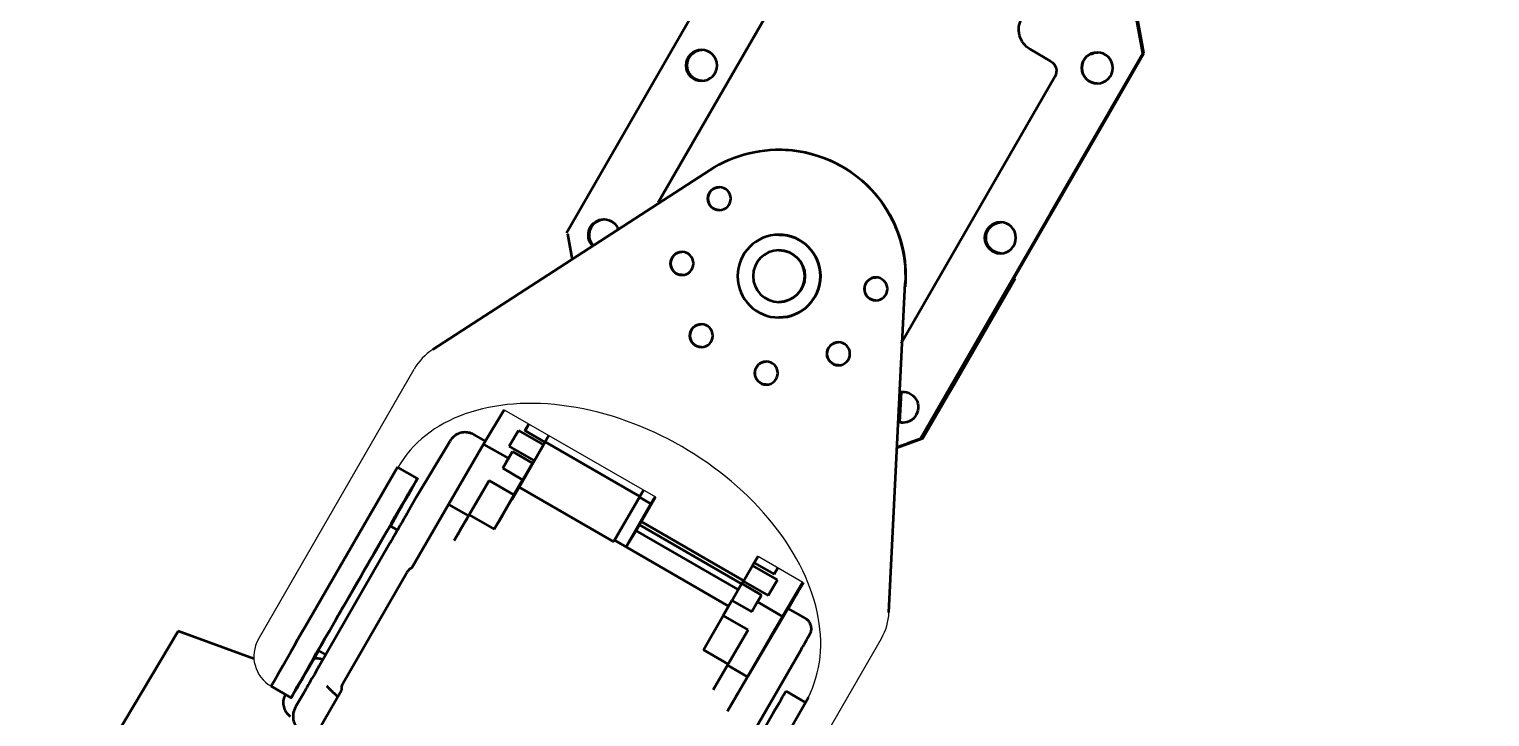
# Model space of a CAD drawing. Header units: millimetres. Extents: x 69 to 732, y 327 to 990.
# Drawn here: x 206 to 333, y 404.9 to 464.7 of the extents above; entities that cross this region are included whole.
import ezdxf

# ---------------------------------------------------------------- set-up
doc = ezdxf.new("R2010")
doc.units = ezdxf.units.MM
doc.header["$LTSCALE"] = 2
doc.layers.add('Visible (ISO)', color=7, linetype='Continuous', lineweight=50)

msp = doc.modelspace()

# ---------------------------------------------------------------- linework, layer by layer
for p, q in [((225.9, 411.63), (239.44, 435.12)), ((247.25, 431.58), (260.41, 424)), ((269.34, 418.85), (273.24, 416.6)), ((266.52, 388.22), (280.06, 411.7))]:
    msp.add_line(p, q)
msp.add_circle((400.58, 658.44), 331.64)
for centre, radius, start, end in [((243.77, 432.62), 5, 122.9094, 150.0364), ((275.73, 414.2), 5, 330.0364, 357.1634), ((228.5, 410.14), 3, 150.0364, 240.0363)]:
    msp.add_arc(centre, radius, start, end)
msp.add_ellipse((255.76, 416.38), major_axis=(-17.73, 10.19), ratio=0.677756, start_param=9.420836, end_param=12.566371)
at = {"layer": 'Visible (ISO)'}
for p, q in [((271.97, 480.38), (252.67, 446.95)), ((260.66, 449.6), (274.02, 472.73)), ((302.8, 462.58), (301.38, 470.33)), ((302.6, 463.71), (301.39, 470.33)), ((302.68, 463.71), (301.47, 470.33)), ((302.89, 462.58), (301.47, 470.33)), ((302.67, 463.71), (302.59, 463.76)), ((302.59, 463.76), (302.68, 463.71)), ((302.61, 463.71), (302.6, 463.71)), ((302.61, 463.71), (302.6, 463.71)), ((302.81, 462.58), (302.61, 463.71)), ((302.88, 462.58), (302.67, 463.71)), ((302.67, 463.71), (302.68, 463.71)), ((283.5, 429.15), (302.8, 462.58)), ((283.59, 429.15), (302.89, 462.58)), ((293.01, 462.92), (294.78, 461.9)), ((302.5, 462.04), (302.81, 462.58)), ((302.56, 462.04), (302.88, 462.58)), ((302.8, 462.58), (302.81, 462.58)), ((302.89, 462.58), (302.88, 462.58)), ((295.13, 461.56), (295.13, 461.56)), ((300.02, 457.75), (302.5, 462.04)), ((300.1, 457.75), (302.57, 462.04)), ((302.5, 462.04), (302.5, 462.04)), ((302.56, 462.04), (302.52, 462.07)), ((302.57, 462.04), (302.56, 462.04)), ((295.15, 460.53), (281.77, 437.35)), ((299.28, 456.45), (300.03, 457.75)), ((299.34, 456.45), (300.09, 457.75)), ((300.02, 457.75), (300.03, 457.75)), ((300.03, 457.75), (300.02, 457.75)), ((300.04, 457.78), (300.09, 457.75)), ((300.1, 457.75), (300.04, 457.78)), ((300.09, 457.75), (300.1, 457.75)), ((294.74, 448.62), (299.27, 456.45)), ((294.82, 448.62), (299.35, 456.45)), ((299.27, 456.45), (299.28, 456.45)), ((299.29, 456.48), (299.34, 456.45)), ((299.35, 456.45), (299.34, 456.45)), ((271.16, 454.2), (271.15, 454.2)), ((271.15, 454.2), (271.15, 454.2)), ((272.27, 454.14), (272.27, 454.14)), ((241.06, 436.82), (265.15, 452.41)), ((280.06, 449.64), (280.07, 449.64)), ((252.76, 446.89), (253.18, 444.61)), ((271.16, 446.8), (271.16, 446.8)), ((271.16, 445.45), (271.15, 445.45)), ((280.72, 413.95), (282.14, 442.61)), ((290.87, 441.69), (291.62, 442.99)), ((290.93, 441.69), (291.68, 442.99)), ((291.61, 442.99), (291.62, 442.99)), ((291.62, 442.99), (291.61, 442.99)), ((291.63, 443.02), (291.68, 442.99)), ((291.69, 442.99), (291.63, 443.02)), ((291.68, 442.99), (291.69, 442.99)), ((271.16, 440.95), (271.15, 440.95)), ((286.34, 433.85), (290.86, 441.69)), ((286.42, 433.85), (290.94, 441.69)), ((290.86, 441.69), (290.87, 441.69)), ((290.88, 441.72), (290.93, 441.69)), ((290.94, 441.69), (290.93, 441.69)), ((271.16, 439.6), (271.16, 439.6)), ((281.77, 433.13), (281.63, 430.51)), ((281.63, 430.51), (281.77, 433.13)), ((285.6, 432.55), (286.35, 433.85)), ((285.66, 432.55), (286.41, 433.85)), ((286.35, 433.85), (286.34, 433.85)), ((286.35, 433.85), (286.34, 433.85)), ((286.41, 433.85), (286.36, 433.88)), ((286.36, 433.88), (286.42, 433.85)), ((286.41, 433.85), (286.42, 433.85)), ((283.61, 429.11), (285.59, 432.55)), ((283.68, 429.11), (285.67, 432.55)), ((285.59, 432.55), (285.6, 432.55)), ((285.66, 432.55), (285.62, 432.58)), ((285.67, 432.55), (285.66, 432.55)), ((245.47, 428.6), (247.25, 431.58)), ((244.6, 429.43), (245.61, 428.85)), ((247.69, 428.43), (248.5, 429.79)), ((248.5, 429.79), (247.71, 428.42)), ((248.5, 429.79), (250.67, 428.54)), ((249.07, 429.77), (249.41, 430.34)), ((250.8, 428.77), (249.07, 429.77)), ((249.08, 429.76), (249.41, 430.33)), ((251.15, 429.33), (249.17, 425.9)), ((251.15, 429.33), (250.89, 428.88)), ((242.53, 428.83), (239.65, 424.01)), ((242.42, 423.35), (245.47, 428.6)), ((247.63, 427.36), (245.47, 428.6)), ((249.86, 427.18), (247.69, 428.43)), ((247.92, 423.76), (250.67, 428.54)), ((248.57, 424.85), (250.83, 428.78)), ((248.73, 425.16), (250.8, 428.77)), ((250.67, 428.54), (250.8, 428.77)), ((250.89, 428.88), (250.83, 428.78)), ((250.83, 428.78), (259.06, 424.03)), ((281.39, 428.32), (283.6, 429.11)), ((281.39, 428.28), (283.69, 429.11)), ((281.39, 428.31), (282.41, 428.68)), ((281.39, 428.29), (282.47, 428.68)), ((283.61, 429.11), (282.4, 428.68)), ((282.41, 428.68), (282.4, 428.68)), ((282.41, 428.68), (282.41, 428.68)), ((282.48, 428.68), (282.45, 428.69)), ((282.45, 428.69), (282.47, 428.68)), ((282.47, 428.68), (282.48, 428.68)), ((283.68, 429.11), (282.48, 428.68)), ((283.61, 429.11), (283.6, 429.11)), ((283.68, 429.11), (283.69, 429.11)), ((249.86, 427.18), (247.11, 422.4)), ((247.63, 427.36), (247.14, 426.5)), ((247.15, 426.5), (247.99, 427.95)), ((247.63, 427.36), (247.99, 427.95)), ((249.72, 426.95), (247.65, 423.35)), ((247.99, 427.95), (249.72, 426.95)), ((249.72, 426.95), (249.86, 427.18)), ((237.99, 426.6), (229.99, 412.77)), ((239.72, 425.6), (237.99, 426.6)), ((244.16, 422.35), (245.95, 425.44)), ((245.95, 425.44), (244.23, 422.46)), ((245.95, 425.44), (248.11, 424.19)), ((248.87, 425.5), (247.14, 426.5)), ((247.2, 422.6), (248.87, 425.5)), ((248.11, 424.19), (248.87, 425.5)), ((248.28, 424.38), (249.17, 425.9)), ((249.17, 425.9), (249.16, 425.91)), ((246.39, 421.21), (248.11, 424.19)), ((247.92, 423.76), (248.27, 424.35)), ((248.73, 425.16), (248.27, 424.35)), ((248.27, 424.35), (248.28, 424.38)), ((248.28, 424.38), (248.57, 424.85)), ((248.57, 424.85), (256.8, 420.11)), ((259.03, 423.97), (259.39, 424.58)), ((259.39, 424.58), (259.06, 424.03)), ((239.64, 424), (238.88, 422.67)), ((239.24, 417.83), (242.42, 423.35)), ((242.42, 423.35), (244.16, 422.35)), ((246.76, 421.82), (247.65, 423.35)), ((247.65, 423.35), (247.63, 423.35)), ((247.9, 423.78), (247.92, 423.76)), ((259.06, 424.03), (256.8, 420.11)), ((256.87, 420.23), (259.03, 423.97)), ((260.02, 423.4), (257.87, 419.66)), ((258.82, 421.24), (260.41, 424)), ((260.02, 423.4), (259.03, 423.97)), ((260.39, 424.01), (260.02, 423.4)), ((244.16, 422.35), (242.93, 420.22)), ((244.23, 422.46), (244.09, 422.23)), ((244.23, 422.46), (246.39, 421.21)), ((246.39, 421.21), (246.74, 421.79)), ((247.2, 422.6), (246.74, 421.79)), ((246.74, 421.79), (246.76, 421.82)), ((246.76, 421.82), (247.11, 422.4)), ((268.09, 416.71), (259.17, 421.86)), ((237.98, 421.12), (237.35, 421.48)), ((257.87, 419.66), (258.82, 421.24)), ((267.62, 415.95), (258.72, 421.08)), ((267.91, 416.46), (259.02, 421.59)), ((237.33, 419.99), (231.17, 409.29)), ((256.8, 420.11), (256.87, 420.23)), ((256.87, 420.23), (266.78, 414.52)), ((268.07, 416.68), (268.86, 418.05)), ((268.86, 418.05), (269, 418.28)), ((271.03, 416.8), (268.86, 418.05)), ((269, 418.28), (270.73, 417.28)), ((269.34, 418.85), (269.01, 418.27)), ((270.73, 417.28), (271.07, 417.85)), ((233.24, 407.79), (238.79, 417.44)), ((267.92, 416.47), (268.05, 416.69)), ((268.05, 416.69), (270.22, 415.44)), ((270.22, 415.44), (271.03, 416.8)), ((271.46, 413.62), (273.24, 416.6)), ((273.29, 416.57), (272.95, 415.98)), ((267.92, 416.47), (267.08, 415.01)), ((269.65, 415.47), (267.92, 416.47)), ((269.29, 414.87), (269.65, 415.47)), ((272.95, 415.98), (271.98, 414.29)), ((266.3, 413.7), (267.07, 415.01)), ((267.07, 415.01), (268.8, 414.02)), ((268.44, 408.39), (271.94, 414.26)), ((269.29, 414.87), (268.8, 414.02)), ((269.29, 414.87), (271.46, 413.62)), ((273.48, 413.42), (271.96, 414.3)), ((264.59, 410.72), (266.3, 413.7)), ((268.47, 412.45), (266.3, 413.7)), ((268.41, 408.37), (271.46, 413.62)), ((218.93, 412.34), (211.3, 399.55)), ((225.51, 409.94), (218.93, 412.34)), ((266.68, 409.37), (268.47, 412.45)), ((231.74, 410.29), (231.11, 410.65)), ((266.74, 409.47), (264.59, 410.72)), ((273.03, 410.63), (268.2, 402.25)), ((265.45, 407.23), (266.68, 409.37)), ((266.68, 409.37), (268.41, 408.37)), ((268.41, 408.37), (266.69, 405.38)), ((228.73, 406.54), (227, 407.54)), ((229.13, 405.74), (229.89, 407.06)), ((229.94, 401.68), (233.12, 407.2)), ((265.51, 392.29), (273.72, 406.59)), ((273.47, 406.14), (271.78, 407.12)), ((229.14, 405.23), (229.14, 405.23))]:
    msp.add_line(p, q, dxfattribs=at)
at = {"layer": 'Visible (ISO)', "extrusion": (0, 0, -1)}
for centre, major_axis, ratio, start_param, end_param in [((294.01, 464.65), (0, 2), 0.999995, 3.665191, 5.235988), ((264.43, 461.52), (0, -1.35), 0.999995, 0.002814, 3.138778), ((264.51, 461.52), (0, 1.35), 0.999995, 3.172556, 6.252222), ((264.52, 461.52), (0, -1.35), 0.999995, 0.033779, 3.107814), ((298.83, 461.3), (0, -1.35), 0.999995, 0.002814, 3.138778), ((298.91, 461.3), (0, 1.35), 0.999995, 5.80685, 6.252222), ((298.92, 461.3), (0, 1.35), 0.999995, 5.803509, 6.249406), ((294.28, 461.03), (0, 1), 0.999995, 0.523602, 2.094395), ((271.15, 443.2), (-0.01, 11), 0.999995, 5.706079, 6.385327), ((271.16, 443.2), (-0.01, 11), 0.999995, 0, 1.624304), ((271.16, 443.2), (-0.01, 11), 0.999995, 0, 0.102141), ((271.17, 443.2), (-0.01, 11), 0.999995, 0, 1.657527), ((265.98, 449.94), (0.001, -1), 0.999995, 0.00304, 3.138553), ((271.15, 443.2), (0.01, -11), 0.999995, 4.086649, 4.765896), ((271.16, 443.2), (-0.01, 11), 0.999995, 0.945056, 1.624304), ((255.93, 446.79), (0, 1.35), 0.999995, 3.894358, 7.5178), ((255.94, 446.79), (0, 1.35), 0.999995, 3.897519, 6.280371), ((256.02, 446.79), (0, 1.35), 0.999995, 3.929004, 6.252222), ((256.02, 446.79), (0, 1.35), 0.999995, 3.932141, 6.249406), ((290.42, 446.53), (0, -1.35), 0.999995, 0.002814, 3.138778), ((290.5, 446.53), (0, 1.35), 0.999995, 3.172556, 6.252222), ((290.51, 446.53), (0, -1.35), 0.999995, 0.033779, 3.107814), ((271.16, 443.2), (0, -3.6), 0.999995, 3.141593, 6.283185), ((262.73, 444.3), (0.001, -1), 0.999995, 0.00304, 3.138553), ((271.16, 443.2), (0, -2.25), 0.999995, 3.141593, 6.283185), ((279.59, 442.09), (0.001, -1), 0.999995, 0.00304, 3.138553), ((264.42, 438.02), (0.001, -1), 0.999995, 0.00304, 3.138553), ((276.34, 436.45), (0.001, -1), 0.999995, 0.00304, 3.138553), ((270.06, 434.77), (0.001, -1), 0.999995, 0.00304, 3.138553), ((281.92, 431.8), (0, 1.35), 0.999995, 6.073485, 9.741493), ((281.93, 431.8), (0, 1.35), 0.999995, 6.067659, 6.280371), ((282.01, 431.8), (0, 1.35), 0.999995, 6.008844, 6.252222), ((282.01, 431.8), (0, 1.35), 0.999995, 6.002901, 6.249406), ((281.93, 431.8), (0, -1.35), 0.999995, 0.002814, 0.322541), ((282.01, 431.8), (0, -1.35), 0.999995, 0.030963, 0.381356), ((282.01, 431.8), (0, -1.35), 0.999995, 0.033779, 0.387299), ((244.1, 428.56), (-0.499, -0.866), 0.002767, 3.141568, 3.141642), ((234.23, 416.07), (5.49, 9.53), 0.002632, 2.175091, 7.249687), ((243.11, 420.52), (1, 1.73), 0.002632, 4.536336, 6.107133), ((234.23, 416.07), (-3.12, -5.41), 0.002632, 0, 3.141593), ((238.63, 419.25), (-1.3, 0.75), 0.707956, 6.279477, 6.283202), ((273.27, 416.57), (-0.67, -1.17), 0.002632, 4.706448, 7.859923), ((270.46, 411.7), (1.5, 2.6), 0.002632, 6.107133, 6.283185), ((232.5, 417.07), (5.49, 9.53), 0.002632, 3.141593, 4.242821), ((266.96, 405.83), (1.5, 2.6), 0.002632, 4.536336, 6.107133), ((266.28, 397.59), (-5.49, -9.53), 0.002632, 0, 3.141593)]:
    msp.add_ellipse(centre, major_axis=major_axis, ratio=ratio, start_param=start_param, end_param=end_param, dxfattribs=at)
for centre, major_axis, ratio in [((264.42, 461.52), (0, -1.35), 0.999995), ((298.83, 461.3), (0, -1.35), 0.999995), ((265.97, 449.94), (0.001, -1), 0.999995), ((290.41, 446.53), (0, -1.35), 0.999995), ((271.16, 443.2), (0, -3.6), 0.999995), ((262.73, 444.3), (0.001, -1), 0.999995), ((271.15, 443.2), (0, -2.25), 0.999995), ((279.58, 442.09), (0.001, -1), 0.999995), ((264.41, 438.02), (0.001, -1), 0.999995), ((276.33, 436.45), (0.001, -1), 0.999995), ((270.05, 434.77), (0.001, -1), 0.999995), ((271.74, 414.02), (0.67, 1.17), 0.002632), ((270.22, 411.46), (0.67, 1.17), 0.002632)]:
    msp.add_ellipse(centre, major_axis=major_axis, ratio=ratio, dxfattribs=at)
at = {"layer": 'Visible (ISO)'}
for points, knots in [([(244.6, 429.43), (244.47, 429.5), (244.32, 429.56), (244.03, 429.62), (243.87, 429.63), (243.57, 429.6), (243.42, 429.56), (243.14, 429.44), (243, 429.35), (242.74, 429.13), (242.62, 428.99), (242.53, 428.83)], [0.0000057, 0.0000057, 0.0000057, 0.0000057, 0.0458867, 0.0458867, 0.090865, 0.090865, 0.137274, 0.137274, 0.1862607, 0.1862607, 0.2424145, 0.2424145, 0.2424145, 0.2424145]), ([(238.88, 422.67), (238.69, 422.35), (238.5, 422.01), (238.13, 421.37), (237.95, 421.06), (237.62, 420.49), (237.47, 420.23), (237.34, 420)], [0, 0, 0, 0, 0.1132339, 0.1132339, 0.2244318, 0.2244318, 0.3350453, 0.3350453, 0.3350453, 0.3350453]), ([(239.24, 417.83), (239.17, 417.8), (239.1, 417.76), (238.95, 417.65), (238.85, 417.54), (238.79, 417.44)], [0.3454631, 0.3454631, 0.3454631, 0.3454631, 0.36719722, 0.36719722, 0.40408727, 0.40408727, 0.40408727, 0.40408727]), ([(273.03, 410.63), (273.13, 410.81), (273.24, 410.99), (273.42, 411.32), (273.51, 411.47), (273.65, 411.72), (273.71, 411.83), (273.8, 411.99), (273.83, 412.03), (273.86, 412.08), (273.86, 412.09), (273.87, 412.11), (273.87, 412.11), (273.88, 412.13), (273.89, 412.14), (273.89, 412.16), (273.9, 412.17), (273.91, 412.2), (273.92, 412.22), (273.94, 412.28), (273.95, 412.32), (273.98, 412.44), (273.98, 412.53), (273.97, 412.72), (273.95, 412.83), (273.87, 413.02), (273.81, 413.12), (273.68, 413.28), (273.6, 413.35), (273.5, 413.41), (273.49, 413.42), (273.48, 413.42)], [0, 0, 0, 0, 0.0650373, 0.0650373, 0.1289259, 0.1289259, 0.1930045, 0.1930045, 0.2576906, 0.2576906, 0.2697465, 0.2697465, 0.2724207, 0.2724207, 0.2763691, 0.2763691, 0.2801511, 0.2801511, 0.2863216, 0.2863216, 0.2991536, 0.2991536, 0.3246667, 0.3246667, 0.3562701, 0.3562701, 0.3881302, 0.3881302, 0.4199947, 0.4199947, 0.4232879, 0.4232879, 0.4232879, 0.4232879]), ([(231.16, 409.28), (231.09, 409.15), (230.98, 408.96), (230.74, 408.53), (230.59, 408.28), (230.26, 407.71), (230.08, 407.39), (229.89, 407.06)], [0, 0, 0, 0, 0.1100874, 0.1100874, 0.219923, 0.219923, 0.3349061, 0.3349061, 0.3349061, 0.3349061]), ([(231.49, 409.85), (231.39, 409.89), (231.29, 409.92), (231.04, 409.97), (230.88, 409.98), (230.73, 409.96)], [0.01487138, 0.01487138, 0.01487138, 0.01487138, 0.04702325, 0.04702325, 0.09179395, 0.09179395, 0.09179395, 0.09179395]), ([(233.24, 407.79), (233.17, 407.69), (233.13, 407.55), (233.11, 407.36), (233.12, 407.28), (233.12, 407.2)], [0.40408727, 0.40408727, 0.40408727, 0.40408727, 0.44097733, 0.44097733, 0.46271145, 0.46271145, 0.46271145, 0.46271145]), ([(228.24, 406.82), (228.24, 406.82), (228.24, 406.82), (228.24, 406.81), (228.23, 406.8), (228.22, 406.78), (228.22, 406.78), (228.21, 406.76), (228.21, 406.75), (228.2, 406.74), (228.19, 406.73), (228.18, 406.7), (228.18, 406.69), (228.16, 406.65), (228.15, 406.62), (228.11, 406.53), (228.09, 406.46), (228.05, 406.25), (228.04, 406.11), (228.07, 405.82), (228.11, 405.67), (228.23, 405.39), (228.31, 405.25), (228.49, 405.05), (228.57, 404.98), (228.66, 404.91)], [0.6302214, 0.6302214, 0.6302214, 0.6302214, 0.6332161, 0.6332161, 0.6426078, 0.6426078, 0.6483669, 0.6483669, 0.6511604, 0.6511604, 0.6548982, 0.6548982, 0.6595803, 0.6595803, 0.6685097, 0.6685097, 0.6898155, 0.6898155, 0.7311867, 0.7311867, 0.7773904, 0.7773904, 0.82359, 0.82359, 0.857395, 0.857395, 0.857395, 0.857395]), ([(231.83, 407.59), (231.88, 407.52), (231.94, 407.46), (232.06, 407.33), (232.12, 407.27), (232.24, 407.15), (232.31, 407.09), (232.44, 406.96), (232.51, 406.9), (232.66, 406.78), (232.73, 406.71), (232.81, 406.65)], [5.1542559, 5.1542559, 5.1542559, 5.1542559, 5.2302039, 5.2302039, 5.3061519, 5.3061519, 5.3820998, 5.3820998, 5.4580478, 5.4580478, 5.5330913, 5.5330913, 5.5330913, 5.5330913]), ([(229.13, 405.74), (229.03, 405.57), (228.96, 405.38), (228.9, 405.01), (228.9, 404.82), (228.96, 404.47), (229.02, 404.3), (229.19, 404.01), (229.29, 403.89), (229.48, 403.72), (229.56, 403.67), (229.64, 403.62)], [0.0001156, 0.0001156, 0.0001156, 0.0001156, 0.0607404, 0.0607404, 0.1171924, 0.1171924, 0.1694606, 0.1694606, 0.2173145, 0.2173145, 0.2451195, 0.2451195, 0.2451195, 0.2451195])]:
    msp.add_open_spline(points, degree=3, knots=knots, dxfattribs=at)
for points in [[(242.53, 428.83), (242.53, 428.83), (242.53, 428.83), (242.53, 428.83)], [(239.65, 424.01), (239.65, 424), (239.64, 424), (239.64, 424)], [(239.65, 424.01), (239.65, 424.01), (239.65, 424.01), (239.65, 424.01)], [(237.33, 420), (237.33, 419.99), (237.33, 419.99), (237.33, 419.99)], [(231.17, 409.29), (231.17, 409.29), (231.16, 409.28), (231.16, 409.28)]]:
    msp.add_open_spline(points, degree=3, dxfattribs=at)

doc.saveas('drawing.dxf')
